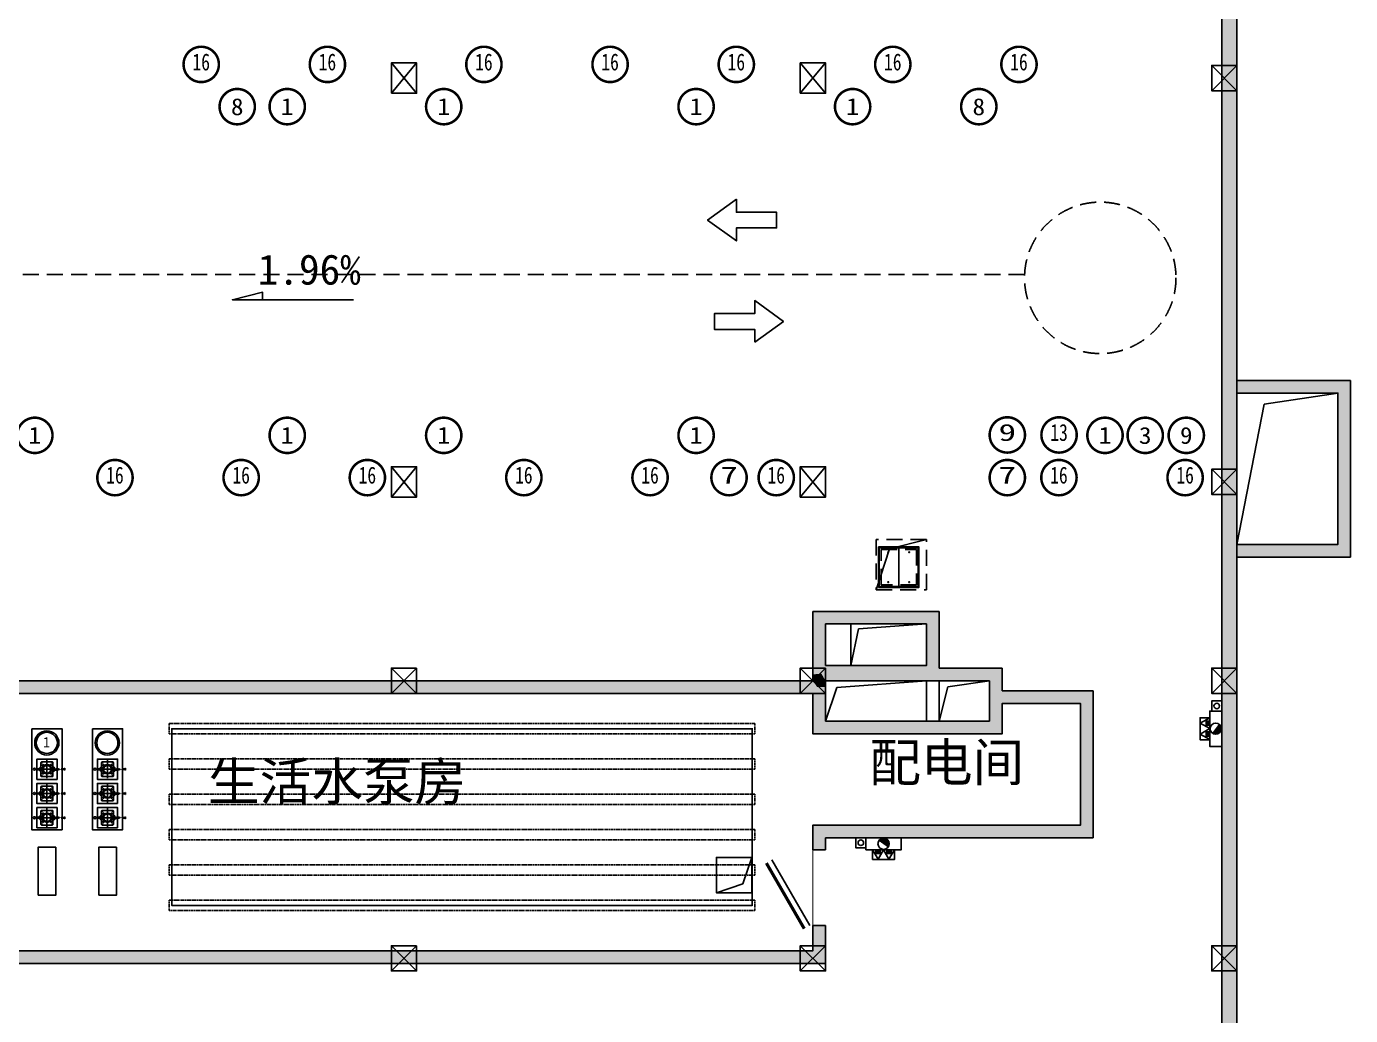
# Model space of a CAD drawing. Header units: millimetres. Extents: x -248992 to 1906102, y -24098 to 332602.
# Drawn here: x 893338 to 919567, y 180227 to 199823 of the extents above; entities that cross this region are included whole.
import ezdxf
from ezdxf.enums import TextEntityAlignment as Align

# ---------------------------------------------------------------- set-up
doc = ezdxf.new("R2010")
doc.units = ezdxf.units.MM
doc.header["$LTSCALE"] = 100
for name, pattern in [('A6-DK-B1F$0$HIDDEN2', [4.762499999999999, 3.175, -1.5875]), ('A6-DK-JSJ-B1F$0$HIDDEN2', [4.762499999999999, 3.175, -1.5875]), ('A6-DK-renfang-B1F$0$__DASH', [0.35, 0.25, -0.1]), ('A6-DK-renfang-B1F$0$HIDDEN3', [1.905, 1.27, -0.635]), ('TP-DK6（shsbf）$0$DASH', [0.35, 0.25, -0.1])]:
    doc.linetypes.add(name, pattern=pattern)
for name, color, linetype in [('A-ROOM-IDEN', 31, 'Continuous'), ('A6-DK-B1F$0$A-TRACK', 77, 'A6-DK-B1F$0$HIDDEN2'), ('A6-DK-BG-B1F$0$A-DRAIN', 152, 'Continuous'), ('A6-DK-JSJ-B1F$0$A-DRAIN', 152, 'Continuous'), ('A6-DK-JSJ-B1F$0$A-HOLE-FLOR', 242, 'Continuous'), ('A6-DK-JSJ-B1F$0$A-LOWER', 131, 'A6-DK-JSJ-B1F$0$HIDDEN2'), ('A6-DK-JSJ-B1F$0$X23-BF$0$A-HATCH', 251, 'Continuous'), ('A6-DK-renfang-B1F$0$-ACO-LINE', 137, 'Continuous'), ('A6-DK-renfang-B1F$0$-ACO-TTLB', 153, 'Continuous'), ('A6-DK-renfang-B1F$0$A-DIMS-INSD', 3, 'Continuous'), ('A6-DK-renfang-B1F$0$A-FIXT-DASH', 211, 'A6-DK-renfang-B1F$0$HIDDEN3'), ('A6-DK-renfang-B1F$0$PUB_HATCH', 8, 'Continuous'), ('A6-DK-renfang-B1F$0$WALL', 9, 'Continuous'), ('A6-W-B1$0$S-WALL-S', 4, 'Continuous'), ('TP-DK-1(xhs)$0$P-J-DIM-L', 70, 'Continuous'), ('TP-DK-1(xhs)$0$P-X-L', 240, 'Continuous'), ('TP-DK-1(xhs)$0$P-X-M', 2, 'Continuous'), ('TP-DK-1(xhs)$0$P-X-X', 1, 'Continuous'), ('TP-DK6（shsbf）$0$T-P-DK$0$1-剪力墙填充', 9, 'Continuous'), ('TP-DK6（shsbf）$0$T-P-DK$0$P-J-DIM', 4, 'Continuous'), ('TP-DK6（shsbf）$0$T-P-DK$0$P-J-EQPM', 130, 'Continuous'), ('TP-DK6（shsbf）$0$T-P-DK$0$P-X', 2, 'Continuous'), ('TP-DK6（shsbf）$0$T-P-DK$0$P-X-EQPM', 130, 'Continuous'), ('TP-DK6（shsbf）$0$T-P-DK$0$P-X-L', 2, 'Continuous'), ('TP-DK6（shsbf）$0$TWT_DASH', 8, 'TP-DK6（shsbf）$0$DASH'), ('TP-DK6（shsbf）$0$TWT_水箱', 7, 'Continuous'), ('xref(dwg引用图层)', 7, 'Continuous')]:
    doc.layers.add(name, color=color, linetype=linetype)
doc.layers.add('A6-W-B1$0$S-EDIT', color=241, linetype='Continuous', plot=False)
doc.layers.add('TP-DK6（shsbf）$0$DIM_MODI', color=1, linetype='Continuous', plot=False)
for name, color, linetype, lineweight in [('LVTRY', 6, 'Continuous', 18), ('PUB_TEXT', 7, 'Continuous', 15), ('TP-DK6（shsbf）$0$$0$P-基础', 7, 'Continuous', 5), ('TP-DK6（shsbf）$0$P-XTFZ', 7, 'Continuous', 5)]:
    doc.layers.add(name, color=color, linetype=linetype, lineweight=lineweight)
doc.styles.add('-黑体', font='simhei.ttf')
doc.styles.add('A6-DK-BG-B1F$0$华文细黑', font='STXIHEI.TTF')
doc.styles.add('TP-DK6（shsbf）$0$T-P-DK$0$Standard', font='')
doc.styles.add('TP-DK6（shsbf）$0$华文细黑', font='STXIHEI.TTF')
doc.styles.add('华文细黑', font='STXIHEI.TTF')
doc.styles.get('TP-DK6（shsbf）$0$T-P-DK$0$Standard').set_extended_font_data('SimSun')
doc.linetypes.add('TP-DK6（shsbf）$0$T-P-DK$0$P-X', pattern='A,15,-1,["X",TP-DK6（shsbf）$0$T-P-DK$0$Standard,S=1.5,R=0,X=-0.4,Y=-0.75],-1', length=17)

# ---------------------------------------------------------------- blocks, each defined once
blk = doc.blocks.new('*U424')
at = {"layer": 'A6-DK-JSJ-B1F$0$A-DRAIN'}
blk.add_lwpolyline([(49.9999813377799, 49.99995609704638), (49.9999813377799, 849.9999560970464), (849.9999813377799, 849.9999560970464), (849.9999813377799, 49.99995609704638)], close=True, dxfattribs=at)
at = {"layer": 'A6-DK-JSJ-B1F$0$A-HOLE-FLOR'}
blk.add_lwpolyline([(-1.86622200999409e-05, -4.390295362100005e-05), (270.183505689376, 816.5128645641307), (999.999981337809, 999.9999560970464)], dxfattribs=at)
for points in [[(64.9999813377799, 834.9999560970464), (449.9999813377799, 834.9999560970464), (449.9999813377799, 64.99995609704638), (64.9999813377799, 64.99995609704638)], [(834.9999813377799, 834.9999560970464), (449.9999813377799, 834.9999560970464), (449.9999813377799, 64.99995609704638), (834.9999813377799, 64.99995609704638)]]:
    blk.add_lwpolyline(points, close=True, dxfattribs=at)
at = {"layer": 'A6-DK-JSJ-B1F$0$A-LOWER'}
for points in [[(-1.866219099611044e-05, 999.9999560970464), (-1.86622200999409e-05, -4.390295362100005e-05), (999.9999813377799, -4.390295362100005e-05), (999.999981337809, 999.9999560970464), (-1.866219099611044e-05, 999.9999560970464)], [(99.9999813377799, 99.99995609704638), (99.9999813377799, 799.9999560970464), (799.9999813377799, 799.9999560970464), (799.9999813377799, 99.99995609704638), (99.9999813377799, 99.99995609704638)]]:
    blk.add_lwpolyline(points, dxfattribs=at)
at = {"layer": 'A6-DK-JSJ-B1F$0$X23-BF$0$A-HATCH'}
blk.add_lwpolyline([(64.9999813377799, 64.99995609704638), (64.9999813377799, 834.9999560970464), (834.9999813377799, 834.9999560970464), (834.9999813377799, 64.99995609704638)], close=True, dxfattribs=at)
for centre in [(242.4999813377799, 744.9999561105287), (657.4999813377799, 744.9999561105287), (242.4999813377799, 154.999956083564), (657.4999813377799, 154.999956083564)]:
    blk.add_circle(centre, 8, dxfattribs=at)
blk = doc.blocks.new('A6-DK-JSJ-B1F')
at = {"layer": 'A6-DK-JSJ-B1F$0$A-LOWER'}
blk.add_blockref('*U424', (167949.9999782427, 188660.0113737015), dxfattribs=at)
blk = doc.blocks.new('TP-DK-1(xhs)$0$PG01.1')
at = {"color": 1}
for p, q in [((108, 187.0614872174338), (0, 0)), ((127.9420822140528, 71.89137456400204), (66.02084365207702, 9.970136001968058)), ((118.3419756065123, 71.89137456400204), (66.02297889243346, 19.5723778498359)), ((108.7418689990882, 71.89137456400204), (66.0251141327899, 29.17461969770375)), ((137.5421888215933, 71.89137456400204), (66.0251141327899, 0.3742998751986306)), ((99.14176239143126, 71.89137456394383), (66.0302703109337, 38.77988248332986)), ((89.19462864496745, 71.54434742493322), (66.03240555129014, 48.3821243311686)), ((79.94154917658307, 71.89137456397293), (66.03454079164658, 57.98436617903644)), ((147.1422954291338, 71.89137456400204), (75.6252207403304, 0.3742998751986306)), ((149.9727506269701, 65.1217231542978), (85.22532734787092, 0.3742998751986306)), ((149.9727506269701, 55.52161654681549), (94.45113408018369, 2.91038304567337e-11)), ((149.9727506269701, 45.92150993933319), (104.0512406876078, -2.91038304567337e-11)), ((216, 0), (108, 187.0614872174338)), ((149.9727506269701, 36.32140333182178), (113.6513472951483, 0)), ((149.9727506269701, 26.72129672431038), (123.2514539026888, 2.91038304567337e-11)), ((149.9727506269701, 17.12119011682807), (132.8515605101129, -2.91038304567337e-11)), ((149.9727506269701, 7.521083509345772), (142.4516671176534, 0)), ((324, 187.0614872174338), (216, 0)), ((343.9420822140528, 71.89137456400204), (282.020843652077, 9.970136001968058)), ((334.3419756065123, 71.89137456400204), (282.0229788924335, 19.5723778498359)), ((324.7418689990882, 71.89137456400204), (282.0251141327899, 29.17461969770375)), ((353.5421888215933, 71.89137456400204), (282.0251141327899, 0.3742998751986306)), ((315.1417623914313, 71.89137456394383), (282.0302703109337, 38.77988248332986)), ((305.1946286449675, 71.54434742493322), (282.0324055512901, 48.3821243311686)), ((295.9415491765831, 71.89137456397293), (282.0345407916466, 57.98436617903644)), ((363.1422954291338, 71.89137456400204), (291.6252207403304, 0.3742998751986306)), ((365.9727506269701, 65.1217231542978), (301.2253273478709, 0.3742998751986306)), ((365.9727506269701, 55.52161654681549), (310.4511340801837, 2.91038304567337e-11)), ((365.9727506269701, 45.92150993933319), (320.0512406876078, -2.91038304567337e-11)), ((432, 0), (324, 187.0614872174338)), ((365.9727506269701, 36.32140333182178), (329.6513472951483, 0)), ((365.9727506269701, 26.72129672431038), (339.2514539026888, 2.91038304567337e-11)), ((365.9727506269701, 17.12119011682807), (348.8515605101129, -2.91038304567337e-11)), ((365.9727506269701, 7.521083509345772), (358.4516671176534, 0))]:
    blk.add_line(p, q, dxfattribs=at)
at = {"color": 2}
for p, q in [((0, 0), (216, 0)), ((216, 0), (432, 0))]:
    blk.add_line(p, q, dxfattribs=at)
at = {"color": 1}
for points in [[(0, 0), (436.351837579743, 0), (436.351837579743, 190.1463134130463), (0, 190.1463134130463)], [(66.02724937314633, 71.89137456397293), (149.9727506269701, 71.89137456397293), (149.9727506269701, 0), (66.02724937314633, 0)], [(282.0272493731463, 71.89137456397293), (365.9727506269701, 71.89137456397293), (365.9727506269701, 0), (282.0272493731463, 0)]]:
    blk.add_lwpolyline(points, close=True, dxfattribs=at)
blk = doc.blocks.new('TP-DK-1(xhs)$0$PG02.4')
blk.add_hatch(color=1).paths.add_polyline_path([(265.007558192514, 48.36329101405757, 0.6990121755855775), (461.249997775, 120.1466236236447, 0.1414877963855063), (444.1257456433016, 179.4501312098744)])
at = {"color": 1}
blk.add_line((264.6021468773251, 48.06659256570856), (444.1257456432795, 179.4501312098582), dxfattribs=at)
blk.add_lwpolyline([(0, 0), (700, 0), (700, 240), (0, 240)], close=True, dxfattribs=at)
blk.add_circle((350, 120.1466236236447), 111.249997775, dxfattribs=at)
blk = doc.blocks.new('TP-DK-1(xhs)')
at = {"layer": 'TP-DK-1(xhs)$0$P-J-DIM-L', "color": 8, "true_color": 0x808080, "elevation": 5.042048674727197e-09}
blk.add_lwpolyline([(174800.0000000086, 186260.004148227), (174600.0000000086, 186260.0041482269), (174600.0000000086, 186460.0041482269), (174800.0000000086, 186460.004148227)], close=True, dxfattribs=at)
at = {"layer": 'TP-DK-1(xhs)$0$P-J-DIM-L', "color": 8, "true_color": 0x808080}
blk.add_lwpolyline([(167750, 183750), (167750.0000000001, 183550), (167550.0000000001, 183550), (167550, 183750)], close=True, dxfattribs=at)
at = {"layer": 'TP-DK-1(xhs)$0$P-X-L'}
for centre in [(174700.0000000086, 186360.0041482269, 5.042048674727197e-09), (167650.0000000001, 183650)]:
    blk.add_circle(centre, 55, dxfattribs=at)
at = {"layer": 'TP-DK-1(xhs)$0$P-X-M', "extrusion": (0, 0, -1), "zscale": -1}
for p, rotation in [((-174560.0000000086, 186128.1800670169, -5.042048674727197e-09), 270), ((-167881.8240812101, 183510), 180)]:
    blk.add_blockref('TP-DK-1(xhs)$0$PG01.1', p, dxfattribs=dict(at, rotation=rotation))
at = {"layer": 'TP-DK-1(xhs)$0$P-X-X', "xscale": -1}
for p, rotation in [((174800.0000000086, 186260.004148227, 5.042048674727197e-09), 90), ((167750, 183750), 180)]:
    blk.add_blockref('TP-DK-1(xhs)$0$PG02.4', p, dxfattribs=dict(at, rotation=rotation))
blk = doc.blocks.new('A6-W-B1$0$Z-3')
at = {"layer": 'A6-W-B1$0$S-EDIT'}
for p, q in [((-250, 250), (250, -250)), ((250, 250), (-250, -250))]:
    blk.add_line(p, q, dxfattribs=at)
at = {"layer": 'A6-W-B1$0$S-WALL-S', "color": 0, "linetype": 'ByBlock', "lineweight": -2}
blk.add_lwpolyline([(250, 250), (-250, 250), (-250, -250), (250, -250), (250, 250)], dxfattribs=at)
blk = doc.blocks.new('A6-W-B1$0$Z-2')
at = {"layer": 'A6-W-B1$0$S-EDIT'}
for p, q in [((72869.23192362956, 44139.41943926811), (73369.23192362956, 43539.41943926811)), ((73369.23192362956, 44139.41943926811), (72869.23192362956, 43539.41943926811))]:
    blk.add_line(p, q, dxfattribs=at)
at = {"layer": 'A6-W-B1$0$S-WALL-S', "color": 0, "linetype": 'ByBlock', "lineweight": -2}
blk.add_lwpolyline([(73369.23192362956, 44139.41943926811), (72869.23192362956, 44139.41943926811), (72869.23192362956, 43539.41943926811), (73369.23192362956, 43539.41943926811), (73369.23192362956, 44139.41943926811)], dxfattribs=at)
blk = doc.blocks.new('A6-W-B1', base_point=(85957.39729076534, 40189.84462049964))
at = {"layer": 'A6-W-B1$0$S-WALL-S'}
blk.add_lwpolyline([(260757.3972911354, 243189.8446204996), (261057.3972911354, 243189.8446204996), (261057.3972911349, 205249.844618932), (260337.3972908625, 205249.8446188412), (260337.3972908625, 205549.8446188412), (260757.3972992725, 205549.844618932)], close=True, dxfattribs=at)
at = {"layer": 'A6-W-B1$0$S-WALL-S', "rotation": 180}
for p in [(317676.6291235628, 282829.2641687662), (325776.6291235628, 282829.2641687662), (317676.6291235628, 274829.2641687662), (325776.6291235628, 274829.2641687662)]:
    blk.add_blockref('A6-W-B1$0$Z-2', p, dxfattribs=at)
at = {"layer": 'A6-W-B1$0$S-WALL-S'}
for p in [(260807.3972907809, 238989.844620509, 1.94579389324827e-05), (260807.3972907809, 230989.844620509, 1.94579389324827e-05), (244557.3971799401, 227049.844620498), (252657.3971799401, 227049.844620498), (260807.3972911388, 227049.8446204978), (244557.3971799365, 221549.8445096702), (252657.3971799365, 221549.8445096702), (260807.3972911352, 221549.8445096699)]:
    blk.add_blockref('A6-W-B1$0$Z-3', p, dxfattribs=at)
blk = doc.blocks.new('TP-DK6（shsbf）$0$T-P-DK$0$A$C4C555F82')
at = {"layer": 'TP-DK6（shsbf）$0$T-P-DK$0$1-剪力墙填充'}
for p, q in [((40.12166870012879, 379.0247536492534), (87.92654674872756, 379.0247536492534)), ((64.02410772442818, 402.9271926735528), (64.02410772442818, 355.1223146244884)), ((113.854361506179, 364.1944998670369), (157.3155587892979, 320.733302583918)), ((113.854361506179, 325.562324504368), (152.4865368697792, 364.1944998670369)), ((145.6750351469964, 358.9222929854877), (161.3674944844097, 343.2298336485401)), ((213.5695622693747, 402.9271926730871), (213.5695622693747, 369.194581752643)), ((239.0241077244282, 478.0491438927129), (239.0241077244282, 0.0003634057939052582)), ((264.4786531794816, 402.9271926730871), (264.4786531794816, 369.194581752643)), ((332.37318030186, 358.9222929845564), (316.6807209663093, 343.2298336485401)), ((364.1938539426774, 364.1944998670369), (320.7326566595584, 320.733302583918)), ((325.5616785790771, 364.1944998670369), (364.1938539426774, 325.562324504368)), ((437.9265467487276, 379.0247536492534), (390.1216687001288, 379.0247536492534)), ((414.0241077244282, 402.9271926735528), (414.0241077244282, 355.1223146244884)), ((-0.0002825185656547546, 239.0247536492534), (478.048497967422, 239.0247536492534)), ((40.12166870012879, 99.0247536492534), (87.92654674872756, 99.0247536492534)), ((64.02410772442818, 75.12231462448835), (64.02410772442818, 122.9271926735528)), ((113.854361506179, 113.8550074314699), (157.3155587892979, 157.3162047136575)), ((152.4865368697792, 113.8550074314699), (113.854361506179, 152.4871827941388)), ((119.1265683900565, 332.3738262262195), (134.8190277256072, 316.6813668897375)), ((119.1265683881938, 145.6756810713559), (134.8190277256072, 161.3681404083036)), ((145.6750351469964, 119.1272143134847), (161.3674944844097, 134.8196736495011)), ((207.205925906077, 75.12231462495402), (207.205925906077, 110.8930328786373)), ((270.8422895427793, 75.12231462495402), (270.8422895427793, 110.8930328786373)), ((332.37318030186, 119.1272143125534), (316.6807209663093, 134.8196736495011)), ((364.1938539426774, 113.8550074314699), (320.7326566595584, 157.3162047136575)), ((364.1938539426774, 152.4871827941388), (325.5616785790771, 113.8550074314699)), ((358.9216470606625, 332.3738262271509), (343.2291877232492, 316.6813668897375)), ((358.9216470587999, 145.6756810722873), (343.2291877232492, 161.3681404083036)), ((437.9265467487276, 99.0247536492534), (390.1216687001288, 99.0247536492534)), ((414.0241077244282, 75.12231462448835), (414.0241077244282, 122.9271926735528))]:
    blk.add_line(p, q, dxfattribs=at)
for points in [[(213.5695622693747, 398.1156627400778), (64.02410772442818, 398.1156627400778, 0.414213562373095), (44.93319863453507, 379.0247536492534), (44.93319863453507, 99.0247536492534, 0.414213562373095), (64.02410772442818, 79.93384455796331), (207.205925906077, 79.93384455796331)], [(270.8422895427793, 79.93384455796331), (414.0241077244282, 79.93384455796331, 0.4142135623732402), (433.1150168161839, 99.0247536492534), (433.1150168161839, 379.0247536492534, 0.4142135623730589), (414.0241077244282, 398.1156627400778), (264.4786531794816, 398.1156627400778)]]:
    blk.add_lwpolyline(points, format="xyb", dxfattribs=at)
for points in [[(193.0817573927343, 409.7564609660767), (193.0817573927343, 426.0535784829408), (284.9664580561221, 426.0535784829408), (284.9664580561221, 409.7564609660767)], [(206.7402939777821, 426.0535784829408), (206.7402939777821, 436.2974809221923), (271.3079214710742, 436.2974809221923), (271.3079214710742, 426.0535784829408)], [(186.7181210275739, 68.29304633196443), (186.7181210275739, 51.995928815566), (291.3300944212824, 51.995928815566), (291.3300944212824, 68.29304633196443)], [(200.3766576126218, 51.995928815566), (200.3766576126218, 41.75202637631446), (277.6715578343719, 41.75202637631446), (277.6715578343719, 51.995928815566)]]:
    blk.add_lwpolyline(points, close=True, dxfattribs=at)
for centre, radius in [((64.02410772442818, 379.0247536497191), 7.853658536585368), ((239.0241077244282, 239.0247536492534), 122.9268292682927), ((132.7856254782528, 345.2632358958945), 10.24390243902439), ((345.2625899706036, 345.2632358958945), 10.24390243902439), ((414.0241077244282, 379.0247536497191), 7.853658536585368), ((64.02410772442818, 99.0247536492534), 7.853658536585368), ((132.7856254782528, 132.7862714026123), 10.24390243902439), ((239.0241077244282, 239.0247536492534), 102.4390243902439), ((345.2625899706036, 132.7862714026123), 10.24390243902439), ((414.0241077244282, 99.0247536492534), 7.853658536585368)]:
    blk.add_circle(centre, radius, dxfattribs=at)
for centre, radius, start, end in [((132.7856254782528, 345.2632358958945), 18.78048780487805, 43.33944452850901, 226.6605555286117), ((200.8422895427793, 369.194581752643), 12.72727272727273, 286.3476319042748, 0), ((206.7402939777821, 402.9271926735528), 6.829268292682928, 0, 90), ((271.3079214710742, 402.9271926735528), 6.829268292682928, 90, 180), ((277.205925906077, 369.194581752643), 12.72727272727273, 180, 253.6523680957252), ((345.2625899706036, 345.2632358958945), 18.78048780487805, 313.3394444713883, 136.660555471491), ((132.7856254782528, 132.7862714026123), 18.78048780487805, 133.3394444713883, 316.660555471491), ((128.7827503252774, 310.6450894898735), 8.536585365853659, 326.9894872646801, 45.00000005659773), ((128.7827503252774, 167.4044178086333), 8.536585365853659, 314.9999999434023, 33.01051273531994), ((167.4037718828768, 349.2661110488698), 8.536585365853659, 225.0000000565977, 303.0105127722287), ((167.4037718828768, 128.783396249637), 8.536585365853659, 56.98948722777134, 134.9999999434023), ((194.4786531794816, 110.8930328786373), 12.72727272727273, 0, 70.82980842981871), ((200.3766576126218, 75.12231462495402), 6.829268292682928, 270, 0), ((283.5695622693747, 110.8930328786373), 12.72727272727273, 109.1701915701813, 180), ((277.6715578343719, 75.12231462495402), 6.829268292682928, 180, 270), ((310.644443564117, 349.2661110488698), 8.536585365853659, 236.9894872277714, 314.9999999434023), ((310.644443564117, 128.783396249637), 8.536585365853659, 45.00000005659773, 123.0105127722287), ((345.2625899706036, 132.7862714026123), 18.78048780487805, 223.339444528509, 46.66055552861165), ((349.2654651235789, 310.6450894898735), 8.536585365853659, 134.9999999434023, 213.01051273532), ((349.2654651235789, 167.4044178086333), 8.536585365853659, 146.9894872646801, 225.0000000565977)]:
    blk.add_arc(centre, radius, start, end, dxfattribs=at)
blk = doc.blocks.new('TP-DK6（shsbf）$0$T-P-DK$0$闸阀')
for p, q in [((0, 100), (0, -100)), ((0, 100), (300, -100)), ((0, -100), (300, 100)), ((150, 100), (150, -100)), ((300, 100), (300, -100))]:
    blk.add_line(p, q)
blk = doc.blocks.new('TP-DK6（shsbf）$0$T-P-DK$0$PF20.2')
at = {"color": 4}
for p, q in [((-137782.5226277557, 161617.8239908589), (-137782.5226277557, 161692.2239908588)), ((-137711.1738052859, 161617.8239908589), (-137711.1738052859, 161692.2239908588))]:
    blk.add_line(p, q, dxfattribs=at)
blk.add_ellipse((-137747.0717011871, 161656.680327541), major_axis=(0, -33.36452035677375), ratio=0.6450536218913889, dxfattribs=at)
blk = doc.blocks.new('TP-DK6（shsbf）$0$T-P-DK$0$PF20.3')
at = {"color": 2}
for p, q in [((916910.4158138622, 58082.17936119266), (916804.6430729392, 58067.29537940808)), ((916804.6430729392, 58067.29537940808), (916804.6430729392, 58022.64343405425)), ((916910.4158138622, 58007.75945226956), (916804.6430729392, 58022.64343405425)), ((916910.4158138622, 58007.75945226956), (916910.4158138622, 58082.17936119266))]:
    blk.add_line(p, q, dxfattribs=at)
blk = doc.blocks.new('TP-DK6（shsbf）$0$T-P-DK$0$PF20.4')
at = {"color": 2}
for p, q in [((917019.2513720988, 58105.8014889734), (917019.2513720988, 57987.00148897342)), ((917168.0513720989, 58085.8014889734), (917019.2513720988, 58085.8014889734)), ((917168.0513720989, 58046.20148897343), (917019.2513720988, 58007.00148897342)), ((917168.0513720989, 58085.8014889734), (917168.0513720989, 58046.20148897343))]:
    blk.add_line(p, q, dxfattribs=at)
blk = doc.blocks.new('TP-DK6（shsbf）$0$T-P-DK$0$泵基础')
at = {"layer": 'TP-DK6（shsbf）$0$T-P-DK$0$P-J-EQPM', "elevation": -5.389844560752174e-05}
blk.add_lwpolyline([(-500.0000000000036, -500.0000000000291), (-500.0000000000036, 499.9999999999709), (499.9999999999955, 499.9999999999709), (499.9999999999955, -500.0000000000291)], close=True, dxfattribs=at)
at = {"layer": 'TP-DK6（shsbf）$0$T-P-DK$0$P-X', "linetype": 'TP-DK6（shsbf）$0$T-P-DK$0$P-X', "ltscale": 0.5, "const_width": 25}
for points, elevation in [([(5.820766091346741e-11, 475.6591045584719), (-0.003205277395863959, 569.8863636357491)], -1.653969587011275e-05), ([(4.274625098332763e-11, -590.0351861054369), (4.18367562815547e-11, -740.0351861054514)], -7.062106417200187e-07)]:
    blk.add_lwpolyline(points, dxfattribs=dict(at, elevation=elevation))
at = {"layer": 'TP-DK6（shsbf）$0$T-P-DK$0$P-X-L'}
blk.add_circle((-0.003043629167223116, 619.8863636354872), 50, dxfattribs=at)
at = {"layer": 'TP-DK6（shsbf）$0$T-P-DK$0$P-J-EQPM', "xscale": -1.874999999993531, "yscale": 1.874999999993545, "zscale": 1.874999999993543}
blk.add_blockref('TP-DK6（shsbf）$0$T-P-DK$0$A$C4C555F82', (448.1702019817558, -448.1714130908076, -3.353006065059601e-06), dxfattribs=at)
at = {"layer": 'TP-DK6（shsbf）$0$T-P-DK$0$P-X-EQPM', "rotation": 90}
for name, p in [('TP-DK6（shsbf）$0$T-P-DK$0$PF20.3', (58044.96940673111, -916434.7567093037, -1.653969587011275e-05)), ('TP-DK6（shsbf）$0$T-P-DK$0$PF20.4', (58048.59153451186, -917537.9377357344, -7.062106417200187e-07)), ('TP-DK6（shsbf）$0$T-P-DK$0$PF20.2', (161655.0239908589, 137192.4874416503, -7.062106417200187e-07))]:
    blk.add_blockref(name, p, dxfattribs=at)
at = {"layer": 'TP-DK6（shsbf）$0$T-P-DK$0$P-X-EQPM', "xscale": 0.5, "yscale": 0.5, "zscale": 0.5, "rotation": 270}
blk.add_blockref('TP-DK6（shsbf）$0$T-P-DK$0$闸阀', (5.820766091346741e-11, -740.0351861054514, -7.062106417200187e-07), dxfattribs=at)
blk = doc.blocks.new('TP-DK6（shsbf）')
at = {"elevation": -4.319260455353073e-06}
for points in [[(151225.9911341881, 185909.9999999999), (151225.9911341881, 183906.2070690619), (151825.9911341881, 183906.2070690619), (151825.9911341881, 185909.9999999999)], [(152425.9911341881, 185909.9999999999), (152425.9911341881, 183906.2070690619), (153025.9911341881, 183906.2070690619), (153025.9911341881, 185909.9999999999)]]:
    blk.add_lwpolyline(points, close=True, dxfattribs=at)
at = {"layer": 'TP-DK6（shsbf）$0$$0$P-基础', "const_width": 25, "elevation": -1.982115399762574e-05}
blk.add_lwpolyline([(165499, 185910.0000000002), (153999.489912606, 185909.9999999999), (153999.489912606, 182409.9999999999), (165499, 182410.0000000002)], close=True, dxfattribs=at)
at = {"layer": 'TP-DK6（shsbf）$0$DIM_MODI', "elevation": -4.319260455353073e-06}
for points in [[(151350.9885559874, 182609.9999999999), (151350.9885559874, 183559.9997664943), (151700.9911341881, 183559.9997664943), (151700.9911341881, 182609.9999999999)], [(152550.9911341881, 182609.9999999999), (152550.9911341881, 183559.999802511), (152900.9911341881, 183559.999802511), (152900.9911341881, 182609.9999999999)]]:
    blk.add_lwpolyline(points, close=True, dxfattribs=at)
at = {"layer": 'TP-DK6（shsbf）$0$T-P-DK$0$P-J-DIM'}
for centre, radius in [((151523.4650717671, 185628.5939422389, -0.0004011834498282804), 240), ((151523.465071767, 185628.5939422389, -0.0002191163446589249), 210), ((152723.4650717671, 185628.5939422389, -0.0004011834498282804), 240), ((152723.465071767, 185628.5939422389, -0.0002191163446589249), 210)]:
    blk.add_circle(centre, radius, dxfattribs=at)
at = {"layer": 'TP-DK6（shsbf）$0$TWT_DASH'}
for points in [[(138700.0000000023, 185810.0000000002), (150300.0000000023, 185810.0000000002), (150300.0000000023, 186010.0000000002), (138700.0000000023, 186010.0000000002)], [(165549.489912606, 186009.9999999999), (153949.489912606, 186009.9999999999), (153949.489912606, 185809.9999999999), (165549.489912606, 185809.9999999999)], [(138700.0000000023, 185110.0000000002), (150300.0000000023, 185110.0000000002), (150300.0000000023, 185310.0000000002), (138700.0000000023, 185310.0000000002)], [(165549.489912606, 185309.9999999999), (153949.489912606, 185309.9999999999), (153949.489912606, 185109.9999999999), (165549.489912606, 185109.9999999999)], [(138700.0000000023, 184410.0000000002), (150300.0000000023, 184410.0000000002), (150300.0000000023, 184610.0000000002), (138700.0000000023, 184610.0000000002)], [(165549.489912606, 184609.9999999999), (153949.489912606, 184609.9999999999), (153949.489912606, 184409.9999999999), (165549.489912606, 184409.9999999999)], [(138700.0000000023, 183710.0000000002), (150300.0000000023, 183710.0000000002), (150300.0000000023, 183910.0000000002), (138700.0000000023, 183910.0000000002)], [(165549.489912606, 183909.9999999999), (153949.489912606, 183909.9999999999), (153949.489912606, 183709.9999999999), (165549.489912606, 183709.9999999999)], [(138700.0000000023, 183010.0000000002), (150300.0000000023, 183010.0000000002), (150300.0000000023, 183210.0000000002), (138700.0000000023, 183210.0000000002)], [(165549.489912606, 183209.9999999999), (153949.489912606, 183209.9999999999), (153949.489912606, 183009.9999999999), (165549.489912606, 183009.9999999999)], [(138700.0000000023, 182310.0000000002), (150300.0000000023, 182310.0000000002), (150300.0000000023, 182510.0000000002), (138700.0000000023, 182510.0000000002)], [(165549.489912606, 182509.9999999999), (153949.489912606, 182509.9999999999), (153949.489912606, 182309.9999999999), (165549.489912606, 182309.9999999999)]]:
    blk.add_lwpolyline(points, close=True, dxfattribs=at)
at = {"layer": 'TP-DK6（shsbf）$0$TWT_水箱'}
for p, q in [((139450.0000000023, 183360.0000000002, -4.319260455352841e-06), (138925.0000000023, 183185.0000000002, -4.319260455352841e-06)), ((165486.923369227, 183359.9999999999, -4.319260455352841e-06), (165311.923369227, 182834.9999999999, -4.319260455352841e-06)), ((138750.0000000023, 182660.0000000002, -4.319260455352841e-06), (138925.0000000023, 183185.0000000002, -4.319260455352841e-06)), ((164786.923369227, 182659.9999999999, -4.319260455352841e-06), (165311.923369227, 182834.9999999999, -4.319260455352841e-06))]:
    blk.add_line(p, q, dxfattribs=at)
for points in [[(138750.0000000023, 182410.0000000002), (150250.0000000023, 182410.0000000002), (150250.0000000023, 185910.0000000002), (138750.0000000023, 185910.0000000002)], [(165499.489912606, 185909.9999999999), (153999.489912606, 185909.9999999999), (153999.489912606, 182409.9999999999), (165499.489912606, 182409.9999999999)], [(138750.0000000023, 182660.0000000002), (139450.0000000023, 182660.0000000002), (139450.0000000023, 183360.0000000002), (138750.0000000023, 183360.0000000002)], [(165486.923369227, 183359.9999999999), (164786.923369227, 183359.9999999999), (164786.923369227, 182659.9999999999), (165486.923369227, 182659.9999999999)]]:
    blk.add_lwpolyline(points, close=True, dxfattribs=at)
at = {"layer": 'TP-DK6（shsbf）$0$T-P-DK$0$P-J-DIM', "extrusion": (3.14288031329689e-13, 1.998609428209653e-09, 1), "xscale": 0.4, "yscale": 0.4, "zscale": 0.4, "rotation": 90}
for p in [(151525.9911341881, 185106.2070690619, 0.0003308452714007175), (152725.9911341881, 185106.2070690619, 0.0003308452714007175), (151525.9911341881, 184626.2070690619, 0.0003324441589432853), (152725.9911341881, 184626.2070690619, 0.0003324441589432853), (151525.9911341881, 184146.2070690619, 0.0003332436027145691), (152725.9911341881, 184146.2070690619, 0.0003332436027145691)]:
    blk.add_blockref('TP-DK6（shsbf）$0$T-P-DK$0$泵基础', p, dxfattribs=at)
at = {"layer": 'TP-DK6（shsbf）$0$P-XTFZ', "color": 3, "style": 'TP-DK6（shsbf）$0$华文细黑'}
blk.add_text('1', height=203.8755458515284, dxfattribs=at).set_placement((151450.3943786172, 185541.5374954613, -0.0002191163446589249))
blk = doc.blocks.new('A6-DK-BG-B1F$0$A-DRAIN-INDEX')
blk.add_lwpolyline([(300, 0), (0, 0), (-300, 0), (-500, 0), (-300, 50), (-300, 0)], close=True)
at = {"style": 'A6-DK-BG-B1F$0$华文细黑'}
blk.add_attdef('坡度', text='', height=250, dxfattribs=at).set_placement((0, 100), align=Align.CENTER)
blk = doc.blocks.new('A6-DK-BG-B1F')
at = {"layer": 'A6-DK-BG-B1F$0$A-DRAIN'}
ref = blk.add_blockref('A6-DK-BG-B1F$0$A-DRAIN-INDEX', (156699.188813819, 194407.6922623883), dxfattribs=dict(at, xscale=3, yscale=3, zscale=3))
ref.add_attrib('坡度', '1.96%', dxfattribs={"layer": '0', "height": 600, "style": 'A6-DK-BG-B1F$0$华文细黑'}).set_placement((156723.0843961484, 194707.6922623883), align=Align.CENTER)
blk = doc.blocks.new('A6-DK-renfang-B1F')
at = {"layer": 'A6-DK-renfang-B1F$0$PUB_HATCH'}
for points in [[(175000.0000000249, 192684.9999992149), (175100.0000000254, 192809.9999992143), (175100.0000000253, 203259.9999999987), (174800.0000000258, 203009.9999999977), (174800.0000000251, 192684.9999992163)], [(175000.0000000249, 192684.9999992149), (175100.0000000242, 192559.9999992142), (177099.999999836, 192559.9999992142), (177349.9999998418, 192809.9999992143), (175100.0000000254, 192809.9999992143)], [(177099.999999836, 189559.9999992938), (177349.9999998418, 189309.9999992937), (177349.9999998418, 192809.9999992143), (177099.999999836, 192559.9999992142)], [(175000.0000000249, 189434.9999992931), (175100.0000000242, 189559.9999992938), (175100.0000000242, 192559.9999992142), (175000.0000000249, 192684.9999992149), (174800.0000000251, 192684.9999992163), (174800.0000000251, 189434.9999992917)], [(174800.0000000254, 165509.999999255), (175100.0000000256, 165259.9999992525), (175100.0000000256, 189309.9999992937), (175000.0000000249, 189434.9999992931), (174800.0000000251, 189434.9999992917)], [(175000.0000000249, 189434.9999992931), (175100.0000000256, 189309.9999992937), (177349.9999998418, 189309.9999992937), (177099.999999836, 189559.9999992938), (175100.0000000242, 189559.9999992938)], [(166949.9999999044, 187984.9999991861), (166699.9999999055, 188234.999999189), (166699.9999999115, 186984.9999993625), (166866.6666665822, 187001.6666659304), (166949.9999999044, 187159.9999992141)], [(166699.9999999055, 188234.999999189), (166949.9999999044, 187984.9999991861), (168949.0201746202, 187984.9999991861), (169199.020174623, 188234.999999189)], [(166866.6666665822, 187001.6666659304), (166949.9999999307, 186859.9999992147), (169074.0201744841, 186859.9999967553), (169074.0201746242, 187043.3333301358), (168949.0201746202, 187159.9999968966), (166949.9999999044, 187159.9999992141)], [(169074.0201745757, 187043.3333301358), (169074.0201746291, 186859.9999967553), (170199.02017465, 186859.9999967451), (170449.0201746544, 187109.9999967555), (169199.020174623, 187109.9999967555)], [(170365.686841307, 186535.0000000008), (170449.0201746544, 186659.9999999999), (170449.0201746544, 187109.9999967555), (170199.02017465, 186859.9999967451), (170199.0201746384, 186534.9999999981)], [(137299.999999837, 186859.9999999986), (137549.9999998389, 186609.9999999976), (166699.9999999171, 186609.9999999976), (166783.3333332448, 186734.9999999981), (166699.9999999055, 186859.9999999986)], [(166866.6666665822, 187001.6666659304), (166699.9999999115, 186984.9999993625), (166699.9999999055, 186859.9999999986), (166783.3333332448, 186734.9999999981), (166949.9999999115, 186734.9999999981), (166949.9999999307, 186859.9999992147)], [(166783.3333332448, 186734.9999999981), (166699.9999999171, 186609.9999999976), (166699.9999999171, 185810.4313147296), (166949.999999909, 186060.4313147326), (166949.9999999115, 186734.9999999981)], [(170199.0201746337, 186059.9999967415), (170449.0201746279, 185809.999996743), (170449.0201746279, 186410.0000000044), (170365.686841307, 186535.0000000008), (170199.0201746384, 186534.9999999981)], [(170365.686841307, 186535.0000000008), (170449.0201746279, 186410.0000000044), (171999.0201747906, 186410.0000000044), (172249.0201747909, 186659.9999999999), (170449.0201746544, 186659.9999999999)], [(171999.0201747906, 184000.0000000019), (172249.0201747909, 183749.9999999983), (172249.0201747909, 186659.9999999999), (171999.0201747906, 186410.0000000044)], [(166949.999999909, 186060.4313147326), (166699.9999999171, 185810.4313147296), (169074.0201746291, 185810.4313147306), (169074.0201746291, 186060.4313147306)], [(169074.0201746293, 186059.9999967511), (169074.0201746288, 185809.9999967511), (170449.0201746279, 185809.999996743), (170199.0201746337, 186059.9999967415)], [(166699.0201746242, 184000.0000000019), (166949.0201746267, 183749.9999999983), (172249.0201747909, 183749.9999999983), (171999.0201747906, 184000.0000000019)], [(166699.0201746242, 184000.0000000019), (166699.0201746268, 183509.9999992524), (166949.0201746238, 183509.9999992524), (166949.0201746267, 183749.9999999983)], [(166949.0201746267, 181260.0000000267), (166949.0201746238, 182009.9999992524), (166699.0201746268, 182009.9999992524), (166699.0201746242, 181510.0000000265)], [(166949.0201746267, 181260.0000000267), (166699.0201746242, 181510.0000000265), (134549.9999998396, 181509.9999999905), (134299.9999998388, 181259.9999999901)]]:
    blk.add_hatch(color=256, dxfattribs=at).paths.add_polyline_path(points)
at = {"layer": 'A6-DK-renfang-B1F$0$PUB_HATCH', "linetype": 'ByBlock'}
blk.add_hatch(color=256, dxfattribs=at).paths.add_polyline_path([(169074.0201745757, 187043.3333301358), (169199.020174623, 187109.9999967555), (169199.020174623, 188234.999999189), (168949.0201746202, 187984.9999991861), (168949.0201746202, 187159.9999968966)])
at = {"color": 0}
blk.add_line((166636.5201746349, 182009.9999992661), (165886.520174635, 183309.0381049426), dxfattribs=at)
at = {"color": 3}
blk.add_lwpolyline([(167449.020174644, 187159.9999992037), (168949.0201746291, 187159.9999992037), (168949.0201746291, 187984.9999992177), (167449.020174644, 187984.9999992177)], close=True, dxfattribs=at)
at = {"color": 0, "const_width": 62.49999999999999}
blk.add_lwpolyline([(166528.2669991619, 181947.4999992661), (165778.2669991619, 183246.5381049428)], dxfattribs=at)
at = {"layer": 'A6-DK-renfang-B1F$0$-ACO-LINE', "color": 3, "const_width": 20}
for points in [[(175099.9999998389, 181609.9999544793), (175100, 165260.0000000182), (171519.9999999991, 165259.9999999832), (171519.9999999991, 162839.9999968908), (153659.999999986, 162839.9999968912), (153660.0906570526, 165260.0000000838), (151049.9546712721, 165260.0000000838), (151049.9546727436, 163989.999996779), (147180.0000091838, 163989.9999965816), (147180.0000077123, 162839.9999998109), (141999.9999775132, 162839.9999999823), (141999.999999878, 165032.7963643302), (134174.9999998389, 165030.7963631116), (134174.9999998389, 167575.0000000438), (121730.0000008186, 167575.0000000298)], [(122449.9999998389, 203150), (135049.9999998184, 203150.0000000284), (135050.0000007385, 205149.8886791314), (137000.0000008987, 205149.8886791314), (136999.9999999786, 203150.0000000331), (141199.9999992875, 203150.0053321426), (141199.9999992941, 210390.0053305938), (142000.0000000009, 210389.999998434), (141999.9999999646, 212370.0000012736), (145159.9999995111, 212370.0000016685), (145160.0000021271, 212140.1113152201), (146810, 212140.1113150814), (146810.0000008186, 206160.0000001038), (149040.0000008186, 206160.0000001038), (149039.9999731444, 203260.0000000335), (175100.0000000251, 203252.5795212924), (175099.9999998389, 181609.9999544793)]]:
    blk.add_lwpolyline(points, dxfattribs=at)
at = {"layer": 'A6-DK-renfang-B1F$0$-ACO-TTLB', "color": 3}
for p, q in [((177099.9999997364, 192559.9999992559), (175640.1715722671, 192337.036280503)), ((175640.1715722671, 192337.036280503), (175099.9999999898, 189559.9999994435)), ((168949.0200637868, 186859.9999969006), (167172.376556051, 186728.2213579714)), ((170199.0201746384, 186859.999996766), (169375.2434481988, 186737.8976983964)), ((167172.376556051, 186728.2213579714), (166949.9999999115, 186060.4313147306)), ((169375.2434481988, 186737.8976983964), (169199.0201749131, 186059.999996169))]:
    blk.add_line(p, q, dxfattribs=at)
blk.add_lwpolyline([(166949.9999998435, 186859.9999992349), (168949.0200637868, 186859.9999992349), (168949.0200637868, 186059.9999969094), (166949.9999998435, 186059.9999969094)], close=True, dxfattribs=at)
at = {"layer": 'A6-DK-renfang-B1F$0$-ACO-TTLB', "color": 3, "linetype": 'A6-DK-renfang-B1F$0$__DASH', "ltscale": 100}
blk.add_lwpolyline([(170199.0201729517, 186859.999996766), (169199.0201729238, 186859.999996766), (169199.0201746104, 186059.9999967497), (170199.0201746384, 186059.9999967497)], close=True, dxfattribs=at)
at = {"layer": 'A6-DK-renfang-B1F$0$A-DIMS-INSD', "color": 3}
blk.add_lwpolyline([(175099.9999998724, 192559.9999992163), (177099.999999837, 192559.9999992163), (177099.999999837, 189559.9999992908), (175099.9999998724, 189559.9999992908)], close=True, dxfattribs=at)
at = {"layer": 'A6-DK-renfang-B1F$0$A-DIMS-INSD', "color": 3, "const_width": 20}
blk.add_lwpolyline([(137549.9999998389, 186609.9999999981), (137549.9999998389, 183610.0000001411), (134549.999999865, 183609.9999998561), (134549.9999469789, 181509.9999996526), (166699.0202274872, 181510.0000003641), (166699.5100878971, 184000.0000000596), (171999.020174793, 184000), (171999.0201749476, 186410.0000000536), (170449.0201746253, 186410.0000000536), (170449.0201746253, 185809.9999969504), (166699.755043895, 185810.431314481), (166700, 186609.9999999995)], close=True, dxfattribs=at)
at = {"layer": 'A6-DK-renfang-B1F$0$A-FIXT-DASH', "color": 3, "linetype": 'ByBlock'}
for p, q in [((167601.329578991, 187887.2627407652), (167449.020174644, 187159.9999992182)), ((168949.0201746291, 187984.9999992177), (167601.329578991, 187887.2627407652))]:
    blk.add_line(p, q, dxfattribs=at)
at = {"layer": 'A6-DK-renfang-B1F$0$WALL', "color": 3}
for p, q in [((175100.0000000254, 192809.9999992143), (175100.0000000253, 203259.9999999987)), ((174800.0000000251, 192684.9999992163), (174800.0000000258, 203009.9999999977)), ((175100.0000000254, 192809.9999992143), (177349.9999998418, 192809.9999992143)), ((177349.9999998418, 189309.9999992937), (177349.9999998418, 192809.9999992143)), ((174800.0000000251, 189434.9999992917), (174800.0000000251, 192684.9999992163)), ((175100.0000000242, 192559.9999992142), (177099.999999836, 192559.9999992142)), ((175100.0000000242, 189559.9999992938), (175100.0000000242, 192559.9999992142)), ((177099.999999836, 189559.9999992938), (177099.999999836, 192559.9999992142)), ((174800.0000000254, 165509.999999255), (174800.0000000251, 189434.9999992917)), ((175100.0000000242, 189559.9999992938), (177099.999999836, 189559.9999992938)), ((175100.0000000256, 165259.9999992525), (175100.0000000256, 189309.9999992937)), ((175100.0000000256, 189309.9999992937), (177349.9999998418, 189309.9999992937)), ((166699.9999999055, 188234.999999189), (166699.9999999115, 186984.9999993625)), ((166699.9999999055, 188234.999999189), (169199.020174623, 188234.999999189)), ((166949.9999999044, 187984.9999991861), (166949.9999999044, 187159.9999992141)), ((166949.9999999044, 187984.9999991861), (168949.0201746202, 187984.9999991861)), ((166949.9999999044, 187159.9999992141), (168949.0201746202, 187159.9999968966)), ((169199.020174623, 187109.9999967555), (170449.0201746544, 187109.9999967555)), ((170449.0201746544, 186659.9999999999), (170449.0201746544, 187109.9999967555)), ((137299.999999837, 186859.9999999986), (166699.9999999055, 186859.9999999986)), ((166699.9999999115, 186984.9999993625), (166699.9999999055, 186859.9999999986)), ((166949.9999999307, 186859.9999992147), (169074.0201744841, 186859.9999967553)), ((166949.9999999307, 186859.9999992147), (166949.9999999115, 186734.9999999981)), ((169074.0201746291, 186859.9999967553), (170199.02017465, 186859.9999967451)), ((170199.0201746384, 186534.9999999981), (170199.02017465, 186859.9999967451)), ((137549.9999998389, 186609.9999999976), (166699.9999999171, 186609.9999999976)), ((166699.9999999171, 186609.9999999976), (166699.9999999171, 185810.4313147296)), ((166949.9999999115, 186734.9999999981), (166949.999999909, 186060.4313147326)), ((170199.0201746337, 186059.9999967415), (170199.0201746384, 186534.9999999981)), ((170449.0201746544, 186659.9999999999), (172249.0201747909, 186659.9999999999)), ((172249.0201747909, 183749.9999999983), (172249.0201747909, 186659.9999999999)), ((170449.0201746279, 186410.0000000044), (171999.0201747906, 186410.0000000044)), ((170449.0201746279, 185809.999996743), (170449.0201746279, 186410.0000000044)), ((171999.0201747906, 184000.0000000019), (171999.0201747906, 186410.0000000044)), ((166949.999999909, 186060.4313147326), (169074.0201746291, 186060.4313147306)), ((169074.0201746293, 186059.9999967511), (170199.0201746337, 186059.9999967415)), ((166699.9999999171, 185810.4313147296), (169074.0201746291, 185810.4313147306)), ((169074.0201746288, 185809.9999967511), (170449.0201746279, 185809.999996743)), ((166699.0201746242, 184000.0000000019), (171999.0201747906, 184000.0000000019)), ((166699.0201746242, 184000.0000000019), (166699.0201746268, 183509.9999992524)), ((166949.0201746267, 183749.9999999983), (172249.0201747909, 183749.9999999983)), ((166949.0201746238, 183509.9999992524), (166949.0201746267, 183749.9999999983)), ((166699.0201746268, 183509.9999992524), (166949.0201746238, 183509.9999992524)), ((166949.0201746238, 182009.9999992524), (166699.0201746268, 182009.9999992524)), ((166699.0201746268, 182009.9999992524), (166699.0201746242, 181510.0000000265)), ((166949.0201746267, 181260.0000000267), (166949.0201746238, 182009.9999992524)), ((166699.0201746242, 181510.0000000265), (134549.9999998396, 181509.9999999905)), ((166949.0201746267, 181260.0000000267), (134299.9999998388, 181259.9999999901))]:
    blk.add_line(p, q, dxfattribs=at)
at = {"layer": 'A6-DK-renfang-B1F$0$WALL', "color": 3, "linetype": 'ByBlock'}
for p, q in [((169199.020174623, 187109.9999967555), (169199.020174623, 188234.999999189)), ((168949.0201746202, 187159.9999968966), (168949.0201746202, 187984.9999991861))]:
    blk.add_line(p, q, dxfattribs=at)
blk = doc.blocks.new('A6-DK-B1F$0$A$C48A675EB')
at = {"layer": 'A6-DK-B1F$0$A-TRACK', "linetype": 'ByBlock'}
blk.add_lwpolyline([(1047.086897695903, -516.0000001192093), (1047.086897695903, -195.2000002460554), (50.28689767280594, -195.2000001845881), (50.28689770633355, 195.2000001855195), (1047.086897718254, 195.2000001622364), (1047.086897710804, 516.8000000445172), (1759.086897703353, -2.905726432800293e-07)], close=True, dxfattribs=at)
blk = doc.blocks.new('A6-DK-B1F$0$gsethsergtyf')
at = {"layer": 'A6-DK-B1F$0$A-TRACK'}
blk.add_line((170894.0410880933, 194909.9999999979), (137050, 194909.9999999979), dxfattribs=at)
blk.add_circle((172392.5205182866, 194842.4766907836, 7.639749424388255e-06), 1500, dxfattribs=at)
at = {"layer": 'A6-DK-B1F$0$A-TRACK', "linetype": 'ByBlock', "xscale": 0.8, "yscale": 0.8, "zscale": 0.8, "rotation": 180}
blk.add_blockref('A6-DK-B1F$0$A$C48A675EB', (166021.382159423, 195986.4139420181, 1.284029771495218e-05), dxfattribs=at)
at = {"layer": 'A6-DK-B1F$0$A-TRACK', "linetype": 'ByBlock', "xscale": 0.8, "yscale": 0.8, "zscale": 0.8}
blk.add_blockref('A6-DK-B1F$0$A$C48A675EB', (164708.468432499, 193978.2378297322, 1.284029771495218e-05), dxfattribs=at)

msp = doc.modelspace()

# ---------------------------------------------------------------- linework, layer by layer
at = {"layer": 'LVTRY', "color": 6, "const_width": 50}
for points in [[(897149.1347648539, 199070.9091134861, 1), (896449.1347648539, 199070.9091134861, 1)], [(899649.1347648539, 199070.9091134861, 1), (898949.1347648539, 199070.9091134861, 1)], [(902749.1347648539, 199070.9091134861, 1), (902049.1347648539, 199070.9091134861, 1)], [(905249.1347648539, 199070.9091134861, 1), (904549.1347648539, 199070.9091134861, 1)], [(907749.1347648539, 199070.9091134861, 1), (907049.1347648539, 199070.9091134861, 1)], [(910849.1347648539, 199070.9091134861, 1), (910149.1347648539, 199070.9091134861, 1)], [(913349.1347648539, 199070.9091134861, 1), (912649.1347648539, 199070.9091134861, 1)], [(897862.4150520894, 198234.6415299026, 1), (897162.4150520894, 198234.6415299026, 1)], [(898853.1389009743, 198234.6415299026, 1), (898153.1389009743, 198234.6415299026, 1)], [(901953.1389009743, 198234.6415299026, 1), (901253.1389009743, 198234.6415299026, 1)], [(906953.1389009743, 198234.6415299026, 1), (906253.1389009743, 198234.6415299026, 1)], [(910053.1389009743, 198234.6415299044, 1), (909353.1389009743, 198234.6415299044, 1)], [(912553.1389009743, 198234.6415299044, 1), (911853.1389009743, 198234.6415299044, 1)], [(893853.1389009841, 191721.9404314109, 1), (893153.1389009841, 191721.9404314109, 1)], [(898853.1389009841, 191721.9404314128, 1), (898153.1389009841, 191721.9404314128, 1)], [(901953.1389009841, 191721.9404314109, 1), (901253.1389009841, 191721.9404314109, 1)], [(906953.1389009841, 191721.9404314128, 1), (906253.1389009841, 191721.9404314128, 1)], [(913118.0872852345, 191729.9898004963, 1), (912418.0872852345, 191729.9898004963, 1)], [(914143.3770775626, 191729.9898004963, 1), (913443.3770775626, 191729.9898004963, 1)], [(915053.138900984, 191721.9404314128, 1), (914353.138900984, 191721.9404314128, 1)], [(915850.1460844757, 191721.9404314128, 1), (915150.1460844757, 191721.9404314128, 1)], [(916663.359087035, 191721.9404314128, 1), (915963.359087035, 191721.9404314128, 1)], [(895440.4748343304, 190884.7568084844, 1), (894740.4748343304, 190884.7568084844, 1)], [(897940.4748343304, 190884.7568084844, 1), (897240.4748343304, 190884.7568084844, 1)], [(900440.4748343304, 190884.7568084844, 1), (899740.4748343304, 190884.7568084844, 1)], [(903540.4748343304, 190884.7568084844, 1), (902840.4748343304, 190884.7568084844, 1)], [(906040.4748343304, 190884.7568084844, 1), (905340.4748343304, 190884.7568084844, 1)], [(908540.4748343304, 190884.7568084844, 1), (907840.4748343304, 190884.7568084844, 1)], [(913118.0872852345, 190884.7568084844, 1), (912418.0872852345, 190884.7568084844, 1)], [(914140.4748343303, 190884.7568084844, 1), (913440.4748343303, 190884.7568084844, 1)], [(916640.4748343303, 190884.7568084863, 1), (915940.4748343303, 190884.7568084863, 1)]]:
    msp.add_lwpolyline(points, format="xyb", close=True, dxfattribs=at)
at = {"layer": 'LVTRY', "color": 6, "const_width": 50, "elevation": -4.319260455355504e-06}
msp.add_lwpolyline([(907605.1460365129, 190884.7568084844, 1), (906905.1460365129, 190884.7568084844, 1)], format="xyb", close=True, dxfattribs=at)

# ---------------------------------------------------------------- block references
msp.add_blockref('A6-DK-B1F$0$gsethsergtyf', (742216.8784448763, 0.004148227162659168))
at = {"layer": 'xref(dwg引用图层)'}
for name, p in [('A6-W-B1', (742216.8784428044, 4.656612873077393e-10)), ('A6-DK-JSJ-B1F', (742216.8784428034, 0)), ('TP-DK-1(xhs)', (742216.8784428046, 4.656612873077393e-10)), ('A6-DK-BG-B1F', (742216.8784407293, 4.656612873077393e-10)), ('A6-DK-renfang-B1F', (742216.8784428032, 0)), ('TP-DK6（shsbf）', (742216.8784426373, -0.002426769176963717, 4.319260455353073e-06))]:
    msp.add_blockref(name, p, dxfattribs=at)

# ---------------------------------------------------------------- texts
at = {"layer": 'A-ROOM-IDEN', "style": '华文细黑'}
for s, p in [('配电间', (911568.0751943102, 184868.0321333076)), ('生活水泵房', (899490.3717129221, 184485.8813544561))]:
    msp.add_text(s, height=750, dxfattribs=at).set_placement(p, align=Align.CENTER)
at = {"layer": 'PUB_TEXT', "color": 6, "style": '-黑体'}
for s, width, p, p2 in [('16', 0.7206914214537283, (896625.5210111913, 198952.764013972), (896972.7485185164, 198952.764013972)), ('16', 0.7206914214537283, (899125.5210111913, 198952.764013972), (899472.7485185164, 198952.764013972)), ('16', 0.7206914214537283, (902225.5210111913, 198952.764013972), (902572.7485185164, 198952.764013972)), ('16', 0.7206914214537283, (904725.5210111913, 198952.764013972), (905072.7485185164, 198952.764013972)), ('16', 0.7206914214537283, (907225.5210111913, 198952.764013972), (907572.7485185164, 198952.764013972)), ('16', 0.7206914214537283, (910325.5210111913, 198952.764013972), (910672.7485185164, 198952.764013972)), ('16', 0.7206914214537283, (912825.5210111913, 198952.764013972), (913172.7485185164, 198952.764013972)), ('8', 1.032316982701122, (897388.0730514764, 198065.410720404), (897636.7570527024, 198065.410720404)), ('1', 1.065055326157484, (898374.8535852843, 198068.3800557773), (898631.4242166643, 198068.3800557773)), ('1', 1.065055326157484, (901474.8535852843, 198068.3800557773), (901731.4242166643, 198068.3800557773)), ('1', 1.065055326157484, (906474.8535852843, 198068.3800557773), (906731.4242166643, 198068.3800557773)), ('1', 1.065055326157484, (909574.8535852843, 198068.3800557792), (909831.4242166643, 198068.3800557792)), ('8', 1.032316982701122, (912078.7969003613, 198065.4107204058), (912327.4809015873, 198065.4107204058)), ('1', 1.065055326157484, (893374.8535852941, 191555.6789572856), (893631.4242166741, 191555.6789572856)), ('1', 1.065055326157484, (898374.8535852941, 191555.6789572875), (898631.4242166741, 191555.6789572875)), ('1', 1.065055326157484, (901474.8535852941, 191555.6789572856), (901731.4242166741, 191555.6789572856)), ('1', 1.065055326157484, (906474.8535852941, 191555.6789572875), (906731.4242166741, 191555.6789572875)), ('9', 1.441382842907457, (912594.4735315719, 191611.8447009822), (912941.701038897, 191611.8447009822)), ('13', 0.7206914214537283, (913619.7633239, 191611.8447009822), (913966.9908312252, 191611.8447009822)), ('1', 1.065055326157484, (914574.853585294, 191555.6789572875), (914831.424216674, 191555.6789572875)), ('3', 1.032316982701122, (915375.8040838627, 191552.7096219142), (915624.4880850887, 191552.7096219142)), ('9', 1.032316982701122, (916189.017086422, 191552.7096219142), (916437.7010876479, 191552.7096219142)), ('16', 0.7206914214537283, (894916.8610806678, 190766.6117089704), (895264.0885879929, 190766.6117089704)), ('16', 0.7206914214537283, (897416.8610806678, 190766.6117089704), (897764.0885879929, 190766.6117089704)), ('16', 0.7206914214537283, (899916.8610806678, 190766.6117089704), (900264.0885879929, 190766.6117089704)), ('16', 0.7206914214537283, (903016.8610806678, 190766.6117089704), (903364.0885879929, 190766.6117089704)), ('16', 0.7206914214537283, (905516.8610806678, 190766.6117089704), (905864.0885879929, 190766.6117089704)), ('7', 1.441382842907457, (907081.5322828504, 190766.6117089704, -4.319260455355504e-06), (907428.7597901755, 190766.6117089704, -4.319260455355504e-06)), ('16', 0.7206914214537283, (908016.8610806678, 190766.6117089704), (908364.0885879929, 190766.6117089704)), ('7', 1.441382842907457, (912594.4735315719, 190766.6117089704), (912941.701038897, 190766.6117089704)), ('16', 0.7206914214537283, (913616.8610806677, 190766.6117089704), (913964.0885879928, 190766.6117089704)), ('16', 0.7206914214537283, (916116.8610806677, 190766.6117089722), (916464.0885879928, 190766.6117089722))]:
    msp.add_text(s, height=335, dxfattribs=dict(at, width=width)).set_placement(p, p2, align=Align.FIT)

doc.saveas('drawing.dxf')
